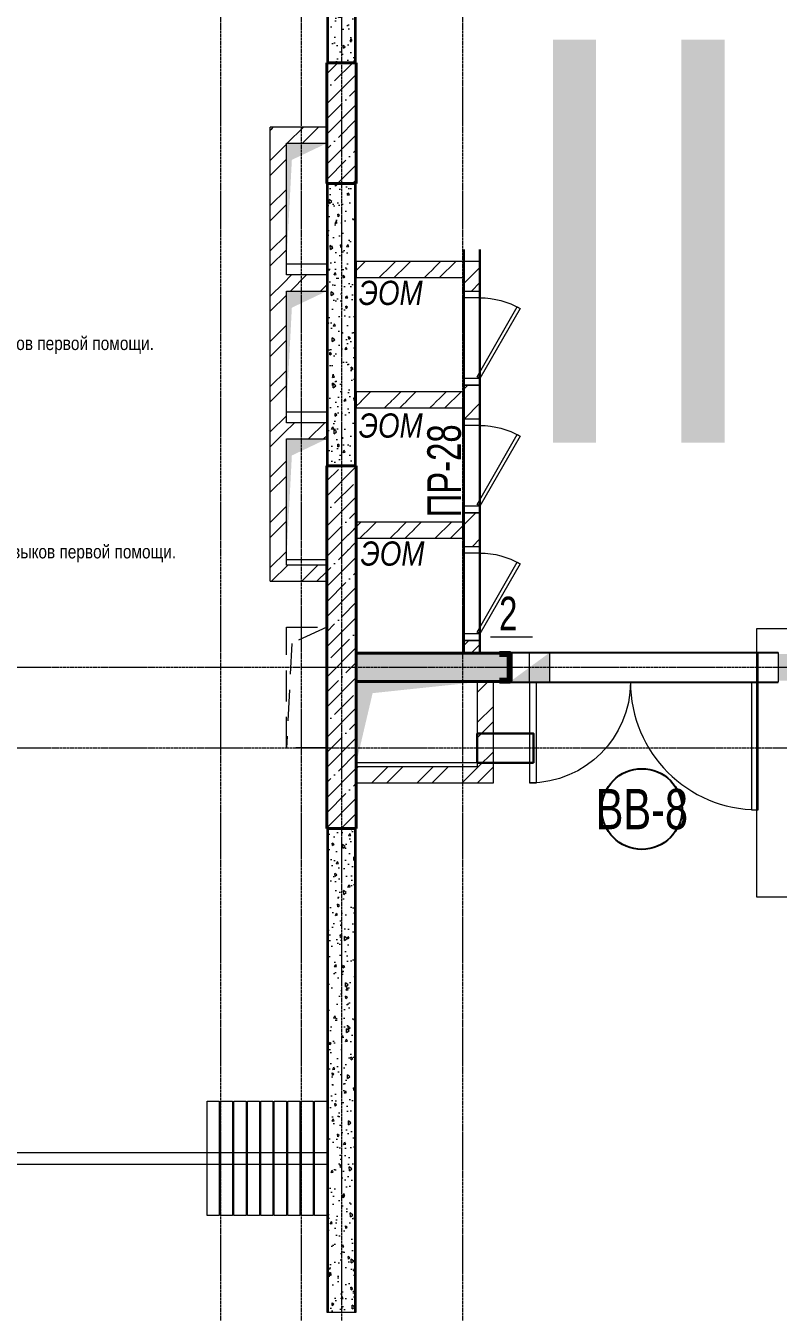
# Model space of a CAD drawing. Header units: millimetres. Extents: x -231292 to 573618, y -153144 to 564035.
# Drawn here: x 101479 to 107079, y 397702 to 407277 of the extents above; entities that cross this region are included whole.
import ezdxf
from ezdxf.enums import TextEntityAlignment as Align

# ---------------------------------------------------------------- set-up
doc = ezdxf.new("R2010")
doc.units = ezdxf.units.MM
for name, pattern in [('ADSK_Невидимые', [5, 3, -2]), ('CENTER2', [28.575, 19.05, -3.175, 3.175, -3.175]), ('HIDDEN', [9.525, 6.35, -3.175]), ('HIDDEN2', [4.7625, 3.175, -1.5875])]:
    doc.linetypes.add(name, pattern=pattern)
doc.layers.get('0').update_dxf_attribs({"color": 250})
doc.layers.get('Defpoints').update_dxf_attribs({"color": 250})
for name, color, linetype, lineweight in [('A-AREA', 250, 'Continuous', 15), ('АР_Area', 250, 'Continuous', 5), ('АР_Витраж марка', 250, 'Continuous', 9), ('АР_Двери_витраж', 250, 'Continuous', 9), ('АР_Колонны', 250, 'Continuous', 35), ('АР_Отв. марка', 250, 'Continuous', 9), ('АР_площадь пом', 250, 'Continuous', 5), ('АР_Стены ЖБ', 250, 'Continuous', 35), ('АР_Стены кирпич', 250, 'Continuous', 20), ('АР_Стены ПЕНОблок', 250, 'Continuous', 20), ('АР_Тонкая', 250, 'Continuous', 5), ('АР_Штриховка', 250, 'Continuous', 0), ('Двери кабины', 250, 'Continuous', 0), ('КМ_Фахверки', 250, 'Continuous', 80), ('ОВ_Классы', 250, 'Continuous', 0), ('ОВ_Шахты', 250, 'Continuous', 5), ('РД_Воронки с кровли', 250, 'Continuous', 18), ('РД_Оси_100', 250, 'Continuous', 0), ('РД_проем_инж перемыч_фахверк', 250, 'Continuous', 18), ('СС_Отверстия', 250, 'Continuous', 9), ('ТХ_Оборудование', 250, 'Continuous', 9), ('ЭОМ_отверстия', 250, 'Continuous', 5)]:
    doc.layers.add(name, color=color, linetype=linetype, lineweight=lineweight)
for name, color, linetype, lineweight, plot in [('АР_Делит', 250, 'Continuous', 0, False), ('РД_Проем', 250, 'Continuous', 0, False), ('РД_проем_инж перемыч_подсчет', 250, 'Continuous', 30, False)]:
    doc.layers.add(name, color=color, linetype=linetype, lineweight=lineweight, plot=plot)
doc.layers.add('МАГНИТЫ', color=7, linetype='Continuous', lineweight=30, true_color=0xd100d1)
doc.layers.add('РД_Витраж_вн', color=250, linetype='Continuous')
doc.layers.add('РД_Перемычка инж проемов', color=250, linetype='Continuous')
doc.styles.add('Arial0', font='arial.ttf')
doc.styles.add('Arial_09', font='ARIALN.TTF', dxfattribs={"width": 0.9})
doc.styles.add('ISOCPEUR_I_4', font='isocpeui.ttf', dxfattribs={"width": 0.9, "height": 350})
doc.styles.add('style1', font='ARIALN.TTF')
doc.styles.add('ккк', font='isocpeur.ttf', dxfattribs={"width": 0.85, "oblique": 15})
pattern_1 = [(45, (50428.77, 366201.75), (-112.2532, 112.2532), []), (45, (50541.02, 366201.75), (-112.2532, 112.2532), [198.4375, -39.6875, 0, -39.6875])]
pattern_2 = [(45, (50428.77, 366201.75), (-168.3798, 168.3798), []), (45, (50541.02, 366201.75), (-168.3798, 168.3798), [])]
pattern_3 = [(45, (50428.77, 366201.75), (-168.3798, 168.3798), []), (45, (50541.02, 366201.75), (-168.3798, 168.3798), [])]

# ---------------------------------------------------------------- blocks, each defined once
blk = doc.blocks.new('otv пунктир')
at = {"linetype": 'HIDDEN', "ltscale": 0.07}
blk.add_lwpolyline([(0, 0), (0, 1), (1, 1), (1, 0)], close=True, dxfattribs=at)
blk.add_lwpolyline([(0, 1), (0.135, 0.137), (1, 0)], dxfattribs=at)
blk = doc.blocks.new('otv')
at = {"linetype": 'Continuous'}
blk.add_lwpolyline([(0, -1), (0, 0), (1, 0), (1, -1)], close=True, dxfattribs=at)
blk.add_solid([(0, -1), (0, 0), (0.135, -0.137), (1, 0)], dxfattribs=at)
blk = doc.blocks.new('Ф_пеноблок 200')
at = {"layer": 'КМ_Фахверки'}
blk.add_lwpolyline([(0, -75), (0, 0), (200, 0), (200, -75)], dxfattribs=at)
blk = doc.blocks.new('СОШ_2200_АР_ОСИ_М100_28.05.24')
at = {"layer": 'РД_Оси_100', "linetype": 'CENTER2'}
for points in [[(52500, 139938.679), (52500, -5755), (52358.276, -6155)], [(53100, 139938.679), (53100, -5755), (52949.266, -6155)], [(54300, 139938.679), (54300, -6155)], [(53400, 70753.904), (53400, -5755), (53550, -6155)], [(43327.994, 36300), (71363.995, 36300)], [(43327.994, 35700), (71363.995, 35700)]]:
    blk.add_lwpolyline(points, dxfattribs=at)
blk = doc.blocks.new('A$Cd58bfb5e')
at = {"layer": 'РД_Воронки с кровли', "lineweight": 0, "ltscale": 2}
for p, q in [((-500, -0.3), (0, 149.7)), ((0, -150.3), (0, 149.8)), ((0, 149.7), (500, 0.3)), ((500, 0.3), (-500, -0.3)), ((500, 0.3), (0, -150.3)), ((0, -150.3), (-500, -0.3))]:
    blk.add_line(p, q, dxfattribs=at)
at = {"layer": 'РД_Воронки с кровли'}
for points in [[(1000, 500.3), (1000, -499.7), (-1000, -500.3), (-1000, 499.7)], [(625, -125.3), (625, 124.7), (375, 124.7), (375, -125.3)]]:
    blk.add_lwpolyline(points, close=True, dxfattribs=at)
at = {"layer": 'РД_Воронки с кровли', "linetype": 'Continuous', "lineweight": 0}
blk.add_lwpolyline([(-625, -125.3), (-375, -125.3), (-375, 124.7), (-625, 124.7)], close=True, dxfattribs=at)
at = {"layer": 'РД_Воронки с кровли', "lineweight": 0}
for centre in [(-500, 0.3), (500, 0.3)]:
    blk.add_circle(centre, 50, dxfattribs=at)
blk = doc.blocks.new('воронки с кровли')
at = {"layer": 'РД_Воронки с кровли', "lineweight": 70, "rotation": 269.9999999999999}
blk.add_blockref('A$Cd58bfb5e', (-174460.5, 227862.7), dxfattribs=at)
blk = doc.blocks.new('MOK-МаркаПом_овал_ареал')
for p, q in [((-2.75, 3), (2.75, 3)), ((-2.75, -3), (2.75, -3))]:
    blk.add_line(p, q)
for centre, radius, start, end in [((-2.75, 0), 3, 90, 270), ((2.75, 0), 3, 270, 90), ((-3.75, 0), 3.5, 0, 0.00095)]:
    blk.add_arc(centre, radius, start, end)
at = {"color": 0, "style": 'style1'}
blk.add_attdef('АР-ПОМЕЩЕНИЕ:НОМЕР', text='', height=3.5, dxfattribs=at).set_placement((0, 0), align=Align.MIDDLE)
at = {"layer": 'Defpoints', "color": 2, "style": 'style1'}
blk.add_attdef('АР-ПОМЕЩЕНИЕ:НАИМЕНОВАНИЕ', text='', height=1, dxfattribs=at).set_placement((-0.094, -4.814), align=Align.MIDDLE)
blk = doc.blocks.new('MOK-МаркаПомещения1')
at = {"layer": 'A-AREA', "color": 0}
blk.add_line((-3.651, -1.944), (3.649, -1.944), dxfattribs=at)
at = {"layer": 'A-AREA', "color": 0, "style": 'style1'}
blk.add_attdef('АР-ПОМЕЩЕНИЕ:ПЛОЩАДЬ', text='', height=3, dxfattribs=at).set_placement((0, 0), align=Align.MIDDLE)
at = {"layer": 'Defpoints', "style": 'style1', "flags": 8}
blk.add_attdef('АР-ПОМЕЩЕНИЕ:НАИМЕНОВАНИЕ', text='', height=1, dxfattribs=at).set_placement((0, 2.956), align=Align.MIDDLE)
blk = doc.blocks.new('MOK-МаркаПроема инж.')
blk.add_line((-1.328, -1.754), (1.802, -1.754))
at = {"color": 0, "style": 'Arial0', "width": 0.7}
blk.add_attdef('АР-ПРОЕМ:Коробка', text='', height=2.5, dxfattribs=at).set_placement((0, 0), align=Align.MIDDLE)
blk = doc.blocks.new('МаркаВитража1')
at = {"layer": 'Defpoints'}
blk.add_circle((0, 0), 3, dxfattribs=at)
at = {"color": 0, "linetype": 'ByBlock', "lineweight": -2, "style": 'Arial_09', "width": 0.9}
blk.add_attdef('АР-ОКНО:НАИМЕНОВАНИЕ', text='', height=3, dxfattribs=at).set_placement((0, 0), align=Align.MIDDLE)
blk = doc.blocks.new('MOK-МаркаПеремычки')
at = {"color": 0, "style": 'ккк', "oblique": 15, "width": 0.85}
blk.add_attdef('АР-ПРОЕМ:ПЕРЕМЫЧКА', text='', height=2.5, dxfattribs=at).set_placement((0, 0), align=Align.MIDDLE)

msp = doc.modelspace()

# ---------------------------------------------------------------- hatches: boundary and pattern name
at = {"layer": 'АР_Штриховка', "linetype": 'Continuous', "lineweight": 0}
h = msp.add_hatch(dxfattribs=at)
h.set_pattern_fill('AR-CONC', color=256, angle=45, style=0)
h.set_pattern_definition([(95, (50428.77, 366201.75), (140.09465, 117.55338), [19.05, -209.55]), (40, (50428.77, 366201.75), (-160.01845, 110.17673), [15.24, -167.6406]), (145.45144, (50440.44, 366211.55), (-19.9238, 227.7301), [16.19, -178.09024]), (91.1842, (50392.85, 366237.67), (221.41024, 161.9534), [28.575, -314.325]), (141.63556, (50411.3, 366251.17), (-7.0866, 342.8268), [24.285, -267.1356]), (36.18415, (50392.85, 366237.67), (-7.0866, 342.8268), [22.86, -251.4597]), (66, (50419.79, 366246.65), (179.51998, 34.89515), [19.05, -209.55]), (11, (50419.79, 366246.65), (-86.53993, 173.9412), [15.24, -167.64]), (116.45145, (50434.75, 366249.56), (92.98005, 208.83634), [16.19, -178.08994]), (82.5, (50428.77, 366201.75), (-57.60547, 61.973414), [0, -165.608, 0, -170.18, 0, -168.275]), (52.5, (50428.77, 366201.75), (-23.58973, 118.087), [0, -97.028, 0, -161.798, 0, -64.135]), (12.5, (50388.716, 366161.7), (99.92786, 91.826196), [0, -63.5, 0, -198.12, 0, -262.89]), (2.5, (50370.76, 366143.74), (86.7639, 122.7224), [0, -82.55, 0, -131.572, 0, -186.69])])
h.paths.add_polyline_path([(103728.768, 407001.753), (103928.768, 407001.753), (103928.768, 407601.753), (103728.768, 407601.753)], flags=0)
h.paths.add_polyline_path([(103728.768, 408851.753), (103928.768, 408851.753), (103928.768, 410601.753), (103728.768, 410601.753)], flags=0)
at = {"layer": 'АР_Штриховка', "linetype": 'Continuous', "lineweight": 5}
h = msp.add_hatch(dxfattribs=at)
h.set_pattern_fill('ANSI35', color=256, scale=25, style=0)
h.set_pattern_definition(pattern_1)
h.paths.add_polyline_path([(103718.768, 406101.753), (103938.768, 406101.753), (103938.768, 407001.753), (103718.768, 407001.753)], flags=0)
at = {"layer": 'АР_Штриховка', "linetype": 'Continuous', "lineweight": 0}
h = msp.add_hatch(dxfattribs=at)
h.set_pattern_fill('ANSI32', color=256, scale=25, style=0)
h.set_pattern_definition([(45, (50428.77, 366201.75), (-168.3798, 168.3798), []), (45, (50541.02, 366201.75), (-168.3798, 168.3798), [])])
h.paths.add_polyline_path([(103298.768, 403141.753), (103418.768, 403261.753), (103418.768, 404202.528), (103388.768, 404282.528), (103298.768, 404322.528)], flags=0)
h.paths.add_polyline_path([(103298.768, 404322.528), (103388.768, 404282.528), (103418.768, 404322.528), (103418.768, 405301.752), (103388.768, 405381.752), (103298.768, 405421.752)], flags=0)
h.paths.add_polyline_path([(103298.768, 405421.752), (103388.768, 405381.752), (103418.768, 405421.752), (103418.768, 406401.752), (103298.768, 406521.752)], flags=0)
h = msp.add_hatch(dxfattribs=at)
h.set_pattern_fill('ANSI32', color=256, scale=25, style=0)
h.set_pattern_definition([(45, (50428.77, 366201.75), (-168.3798, 168.3798), []), (45, (50541.02, 366201.75), (-168.3798, 168.3798), [])])
h.paths.add_polyline_path([(103298.768, 406521.752), (103418.768, 406401.752), (103718.768, 406401.752), (103718.768, 406521.752)], flags=0)
h = msp.add_hatch(dxfattribs=at)
h.set_pattern_fill('ANSI32', color=256, scale=25, angle=-360, style=0)
h.set_pattern_definition(pattern_2)
h.paths.add_polyline_path([(104858.767, 403581.753), (104768.767, 403541.753), (104738.767, 403461.753), (104738.767, 403401.753), (104858.767, 403401.753)], flags=0)
h.paths.add_polyline_path([(104858.767, 402701.753), (104738.767, 402701.753), (104738.767, 402611.753), (104858.767, 402611.753)], flags=0)
h.paths.add_polyline_path([(104858.767, 405521.753), (104738.767, 405401.753), (104738.767, 405301.753), (104858.767, 405301.753)], flags=0)
h.paths.add_polyline_path([(104858.767, 404601.753), (104738.767, 404601.753), (104738.767, 404551.753), (104768.767, 404511.753), (104858.767, 404551.753)], flags=0)
h.paths.add_polyline_path([(104858.767, 404551.753), (104768.767, 404511.753), (104738.767, 404431.753), (104738.767, 404351.753), (104858.767, 404351.753)], flags=0)
h.paths.add_polyline_path([(104858.767, 403651.753), (104738.767, 403651.753), (104738.767, 403581.753), (104768.767, 403541.753), (104858.767, 403581.753)], flags=0)
h = msp.add_hatch(dxfattribs=at)
h.set_pattern_fill('ANSI32', color=256, scale=25, style=0)
h.set_pattern_definition(pattern_3)
h.paths.add_polyline_path([(103718.768, 405301.752), (103718.768, 405421.752), (103418.768, 405421.752), (103388.768, 405381.752), (103418.768, 405301.752)], flags=0)
h = msp.add_hatch(dxfattribs=at)
h.set_pattern_fill('ANSI32', color=256, scale=25, style=0)
h.set_pattern_definition(pattern_3)
h.paths.add_polyline_path([(103718.768, 404202.528), (103718.768, 404322.528), (103418.768, 404322.528), (103388.768, 404282.528), (103418.768, 404202.528)], flags=0)
h = msp.add_hatch(dxfattribs=at)
h.set_pattern_fill('ANSI32', color=256, scale=25, style=0)
h.set_pattern_definition(pattern_3)
h.paths.add_polyline_path([(103718.768, 403141.753), (103718.768, 403261.753), (103418.768, 403261.753), (103298.768, 403141.753)], flags=0)
h = msp.add_hatch(dxfattribs=at)
h.set_pattern_fill('AR-CONC', color=256, angle=45, style=0)
h.set_pattern_definition([(95, (50428.77, 366201.75), (140.09465, 117.55338), [19.05, -209.55]), (40, (50428.77, 366201.75), (-160.01845, 110.17673), [15.24, -167.6406]), (145.45144, (50440.44, 366211.55), (-19.9238, 227.7301), [16.19, -178.09024]), (91.1842, (50392.85, 366237.67), (221.41024, 161.9534), [28.575, -314.325]), (141.63556, (50411.3, 366251.17), (-7.0866, 342.8268), [24.285, -267.1356]), (36.18415, (50392.85, 366237.67), (-7.0866, 342.8268), [22.86, -251.4597]), (66, (50419.79, 366246.65), (179.51998, 34.89515), [19.05, -209.55]), (11, (50419.79, 366246.65), (-86.53993, 173.9412), [15.24, -167.64]), (116.45145, (50434.75, 366249.56), (92.98005, 208.83634), [16.19, -178.08994]), (82.5, (50428.77, 366201.75), (-57.60547, 61.973414), [0, -165.608, 0, -170.18, 0, -168.275]), (52.5, (50428.77, 366201.75), (-23.58973, 118.087), [0, -97.028, 0, -161.798, 0, -64.135]), (12.5, (50388.716, 366161.7), (99.92786, 91.826196), [0, -63.5, 0, -198.12, 0, -262.89]), (2.5, (50370.76, 366143.74), (86.7639, 122.7224), [0, -82.55, 0, -131.572, 0, -186.69])])
h.paths.add_polyline_path([(103938.768, 402601.753), (103938.768, 402401.753), (105078.768, 402401.753), (105078.768, 402601.753)], flags=0)
h.paths.add_polyline_path([(107078.768, 402601.753), (107078.768, 402401.753), (108218.768, 402401.753), (108218.768, 402601.753)], flags=0)
h = msp.add_hatch(dxfattribs=at)
h.set_pattern_fill('ANSI32', color=256, scale=25, angle=-360, style=0)
h.set_pattern_definition(pattern_2)
h.paths.add_polyline_path([(104958.768, 402391.753), (104838.768, 402391.753), (104838.768, 401761.753), (104958.768, 401641.753)], flags=0)
h = msp.add_hatch(dxfattribs=at)
h.set_pattern_fill('ANSI32', color=256, scale=25, style=0)
h.set_pattern_definition(pattern_3)
h.paths.add_polyline_path([(104958.768, 401641.753), (104838.768, 401761.753), (103938.768, 401761.753), (103938.768, 401641.753)], flags=0)
h = msp.add_hatch(dxfattribs=at)
h.set_pattern_fill('AR-CONC', color=256, angle=45, style=0)
h.set_pattern_definition([(95, (50428.77, 366201.75), (140.09465, 117.55338), [19.05, -209.55]), (40, (50428.77, 366201.75), (-160.01845, 110.17673), [15.24, -167.6406]), (145.45144, (50440.44, 366211.55), (-19.9238, 227.7301), [16.19, -178.09024]), (91.1842, (50392.85, 366237.67), (221.41024, 161.9534), [28.575, -314.325]), (141.63556, (50411.3, 366251.17), (-7.0866, 342.8268), [24.285, -267.1356]), (36.18415, (50392.85, 366237.67), (-7.0866, 342.8268), [22.86, -251.4597]), (66, (50419.79, 366246.65), (179.51998, 34.89515), [19.05, -209.55]), (11, (50419.79, 366246.65), (-86.5399, 173.9412), [15.24, -167.64]), (116.45145, (50434.75, 366249.56), (92.98005, 208.83634), [16.19, -178.08994]), (82.5, (50428.77, 366201.75), (-57.60547, 61.973414), [0, -165.608, 0, -170.18, 0, -168.275]), (52.5, (50428.77, 366201.75), (-23.58973, 118.087), [0, -97.028, 0, -161.798, 0, -64.135]), (12.5, (50388.716, 366161.7), (99.92786, 91.826196), [0, -63.5, 0, -198.12, 0, -262.89]), (2.5, (50370.76, 366143.74), (86.7639, 122.7224), [0, -82.55, 0, -131.572, 0, -186.69])])
h.paths.add_polyline_path([(103728.768, 397701.753), (103928.768, 397701.753), (103928.768, 401302.753), (103728.768, 401302.753)], flags=0)
at = {"layer": 'СС_Отверстия', "linetype": 'Continuous', "lineweight": 5}
for points in [[(105378.768, 402391.753), (105378.768, 402611.753), (105228.768, 402501.753)], [(105078.768, 402391.753), (105378.768, 402391.753), (105228.768, 402501.753)]]:
    msp.add_hatch(color=256, dxfattribs=at).paths.add_polyline_path(points, flags=0)

# ---------------------------------------------------------------- linework, layer by layer
at = {"layer": 'АР_Двери_витраж', "linetype": 'Continuous', "lineweight": 9}
for points in [[(105228.768, 402611.753), (105078.768, 402611.753), (105078.768, 402391.753), (105228.768, 402391.753)], [(106928.768, 402611.753), (107078.768, 402611.753), (107078.768, 402391.753), (106928.768, 402391.753)], [(105228.768, 401641.753), (105278.768, 401641.753), (105278.768, 402391.753), (105228.768, 402391.753)], [(106928.768, 402391.753), (106878.768, 402391.753), (106878.768, 401441.753), (106928.768, 401441.753)]]:
    msp.add_lwpolyline(points, close=True, dxfattribs=at)
at = {"layer": 'АР_Двери_витраж', "linetype": 'Continuous', "lineweight": 9, "extrusion": (0, 0, -1)}
msp.add_arc((-105228.768, 402391.753), 750, 180, 270, dxfattribs=at)
at = {"layer": 'АР_Двери_витраж', "linetype": 'Continuous', "lineweight": 9}
msp.add_arc((106928.768, 402391.753), 950, 180, 270, dxfattribs=at)
at = {"layer": 'АР_Колонны', "linetype": 'HIDDEN2', "lineweight": 25}
for p, q in [((103718.768, 407001.753), (103938.768, 407001.753)), ((103718.768, 406101.753), (103718.768, 407001.753)), ((103938.768, 407001.753), (103938.768, 406101.753)), ((103938.768, 406101.753), (103718.768, 406101.753)), ((103718.768, 404001.753), (103938.768, 404001.753)), ((103718.768, 401301.753), (103718.768, 404001.753)), ((103938.768, 401301.753), (103718.768, 401301.753))]:
    msp.add_line(p, q, dxfattribs=at)
at = {"layer": 'АР_Колонны', "linetype": 'Continuous', "lineweight": 35}
for p, q in [((103938.768, 407001.753), (103718.768, 407001.753)), ((103718.768, 407001.753), (103718.768, 406101.753)), ((103938.768, 406101.753), (103938.768, 407001.753)), ((103718.768, 406101.753), (103938.768, 406101.753)), ((103938.768, 404001.753), (103718.768, 404001.753)), ((103718.768, 404001.753), (103718.768, 401301.753)), ((103718.768, 401301.753), (103938.768, 401301.753))]:
    msp.add_line(p, q, dxfattribs=at)
at = {"layer": 'АР_Стены ЖБ', "linetype": 'Continuous', "lineweight": 40}
for p, q in [((103938.768, 407001.753), (103718.768, 407001.753)), ((103718.768, 407001.753), (103718.768, 406101.753)), ((103938.768, 406101.753), (103938.768, 407001.753)), ((103718.768, 406101.753), (103938.768, 406101.753)), ((103938.768, 404001.753), (103718.768, 404001.753)), ((103718.768, 404001.753), (103718.768, 401301.753)), ((103718.768, 401301.753), (103938.768, 401301.753))]:
    msp.add_line(p, q, dxfattribs=at)
at = {"layer": 'АР_Стены кирпич', "linetype": 'Continuous', "lineweight": 20}
for p, q in [((103298.768, 403141.753), (103298.768, 406521.752)), ((103718.768, 406521.752), (103298.768, 406521.752)), ((103718.768, 406401.752), (103718.768, 406521.752)), ((103418.768, 405421.752), (103418.768, 406401.752)), ((103418.768, 406401.752), (103718.768, 406401.752)), ((104858.767, 405521.753), (103938.768, 405521.753)), ((104858.767, 405301.753), (104858.767, 405521.753)), ((103718.768, 405421.752), (103418.768, 405421.752)), ((103718.768, 405301.752), (103718.768, 405421.752)), ((104738.767, 405401.753), (104738.767, 405301.753)), ((103418.768, 404322.528), (103418.768, 405301.752)), ((103418.768, 405301.752), (103718.768, 405301.752)), ((104738.767, 405301.753), (104858.767, 405301.753)), ((104738.767, 404551.753), (103938.768, 404551.753)), ((104858.767, 404601.753), (104738.767, 404601.753)), ((104738.767, 404601.753), (104738.767, 404551.753)), ((104858.767, 404351.753), (104858.767, 404601.753)), ((104738.767, 404431.753), (104738.767, 404351.753)), ((103718.768, 404322.528), (103418.768, 404322.528)), ((103718.768, 404202.528), (103718.768, 404322.528)), ((104738.767, 404351.753), (104858.767, 404351.753)), ((103418.768, 403261.753), (103418.768, 404202.528)), ((103418.768, 404202.528), (103718.768, 404202.528)), ((104858.767, 403651.753), (104738.767, 403651.753)), ((104738.767, 403651.753), (104738.767, 403581.753)), ((104858.767, 403401.753), (104858.767, 403651.753)), ((104738.767, 403581.753), (103938.767, 403581.753)), ((104738.767, 403461.753), (104738.767, 403401.753)), ((104738.767, 403401.753), (104858.767, 403401.753)), ((103718.768, 403261.753), (103418.768, 403261.753)), ((103718.768, 403141.753), (103718.768, 403261.753)), ((103298.768, 403141.753), (103718.768, 403141.753)), ((104858.767, 402701.753), (104738.767, 402701.753)), ((104738.767, 402701.753), (104738.767, 402611.753)), ((104858.767, 402611.753), (104858.767, 402701.753)), ((104738.767, 402611.753), (104858.767, 402611.753)), ((104958.768, 402391.753), (104838.768, 402391.753)), ((104838.768, 402391.753), (104838.768, 401761.753)), ((104958.768, 401641.753), (104958.768, 402391.753)), ((104838.768, 401761.753), (103938.768, 401761.753)), ((103938.768, 401761.753), (103938.768, 401641.753)), ((103938.768, 401641.753), (104958.768, 401641.753))]:
    msp.add_line(p, q, dxfattribs=at)
at = {"layer": 'АР_Стены кирпич', "linetype": 'Continuous', "lineweight": 0}
for p, q in [((104738.767, 405301.753), (104738.767, 404601.753)), ((104858.767, 404601.753), (104858.767, 405301.753)), ((104738.767, 404351.753), (104738.767, 403651.753)), ((104858.767, 403651.753), (104858.767, 404351.753))]:
    msp.add_line(p, q, dxfattribs=at)
at = {"layer": 'АР_Стены ПЕНОблок', "linetype": 'Continuous', "lineweight": 20}
for p, q in [((103728.768, 407601.753), (103728.768, 407001.753)), ((103928.768, 407001.753), (103928.768, 407601.753)), ((103728.768, 407001.753), (103928.768, 407001.753)), ((103928.768, 406101.753), (103728.768, 406101.753)), ((103728.768, 404001.753), (103728.768, 406101.753)), ((103728.768, 404001.753), (103928.768, 404001.753)), ((103938.768, 402601.753), (103938.768, 402401.753)), ((105078.768, 402601.753), (103938.768, 402601.753)), ((105078.768, 402401.753), (105078.768, 402601.753)), ((103938.768, 402401.753), (105078.768, 402401.753)), ((103928.768, 401302.753), (103728.768, 401302.753)), ((103728.768, 401302.753), (103728.768, 397701.753)), ((103928.768, 397701.753), (103928.768, 401302.753)), ((103728.768, 397701.753), (103928.768, 397701.753))]:
    msp.add_line(p, q, dxfattribs=at)
at = {"layer": 'АР_Тонкая', "linetype": 'Continuous', "lineweight": 0}
for p, q in [((103718.768, 407601.753), (103718.768, 407001.753)), ((103728.768, 407001.753), (103728.768, 407601.753)), ((103928.768, 407601.753), (103928.768, 407001.753)), ((103938.768, 407001.753), (103938.768, 407601.753)), ((103718.768, 407001.753), (103728.768, 407001.753)), ((103928.768, 407001.753), (103938.768, 407001.753)), ((103728.768, 406101.753), (103718.768, 406101.753)), ((103718.768, 404001.753), (103718.768, 406101.753)), ((103728.768, 404001.753), (103728.768, 406101.753)), ((103938.768, 406101.753), (103928.768, 406101.753)), ((103718.768, 404001.753), (103728.768, 404001.753)), ((103928.768, 404001.753), (103938.768, 404001.753)), ((103938.768, 402611.753), (103938.768, 402601.753)), ((105078.768, 402611.753), (103938.768, 402611.753)), ((103938.768, 402601.753), (105078.768, 402601.753)), ((105078.768, 402601.753), (105078.768, 402611.753)), ((103938.768, 402401.753), (103938.768, 402391.753)), ((105078.768, 402401.753), (103938.768, 402401.753)), ((103938.768, 402391.753), (105078.768, 402391.753)), ((105078.768, 402391.753), (105078.768, 402401.753)), ((103728.768, 401302.753), (103718.768, 401302.753)), ((103718.768, 401302.753), (103718.768, 397701.753)), ((103728.768, 397701.753), (103728.768, 401302.753)), ((103938.768, 401302.753), (103928.768, 401302.753)), ((103928.768, 401302.753), (103928.768, 397701.753)), ((103938.768, 397701.753), (103938.768, 401302.753)), ((103718.768, 397701.753), (103728.768, 397701.753)), ((103928.768, 397701.753), (103938.768, 397701.753))]:
    msp.add_line(p, q, dxfattribs=at)
at = {"layer": 'Двери кабины', "linetype": 'Continuous', "lineweight": 0}
for points in [[(104738.767, 405251.753), (104738.767, 405301.753), (104858.767, 405301.753), (104858.767, 405251.753)], [(104858.767, 404651.753), (104837.117, 404664.253), (105137.117, 405183.868), (105158.767, 405171.368)], [(104738.767, 404651.753), (104738.767, 404601.753), (104858.767, 404601.753), (104858.767, 404651.753)], [(104738.767, 404301.753), (104738.767, 404351.753), (104858.767, 404351.753), (104858.767, 404301.753)], [(104858.767, 403701.753), (104837.117, 403714.253), (105137.117, 404233.868), (105158.767, 404221.368)], [(104738.767, 403701.753), (104738.767, 403651.753), (104858.767, 403651.753), (104858.767, 403701.753)], [(104738.767, 403351.753), (104738.767, 403401.753), (104858.767, 403401.753), (104858.767, 403351.753)], [(104858.767, 402751.753), (104837.117, 402764.253), (105137.117, 403283.868), (105158.767, 403271.368)], [(104738.767, 402751.753), (104738.767, 402701.753), (104858.767, 402701.753), (104858.767, 402751.753)]]:
    msp.add_lwpolyline(points, close=True, dxfattribs=at)
at = {"layer": 'Двери кабины', "linetype": 'Continuous', "lineweight": 0, "extrusion": (0, 0, -1)}
for centre in [(-104858.767, 404651.753), (-104858.767, 403701.753), (-104858.767, 402751.753)]:
    msp.add_arc(centre, 600, 90, 120, dxfattribs=at)
at = {"layer": 'МАГНИТЫ'}
msp.add_lwpolyline([(105258.442, 401791.753), (105258.442, 402008.425), (104838.768, 402008.425), (104838.768, 401791.753)], close=True, dxfattribs=at)
at = {"layer": 'РД_Витраж_вн', "linetype": 'Continuous', "lineweight": -3}
for p, q in [((105078.768, 402611.753), (107078.768, 402611.753)), ((105078.768, 402391.753), (107078.768, 402391.753))]:
    msp.add_line(p, q, dxfattribs=at)
at = {"layer": 'РД_Проем', "linetype": 'Continuous', "lineweight": 0}
for p, q in [((104738.767, 404601.753), (104738.767, 405301.753)), ((104858.767, 404601.753), (104858.767, 405301.753)), ((104738.767, 403651.753), (104738.767, 404351.753)), ((104858.767, 403651.753), (104858.767, 404351.753)), ((104738.767, 402701.753), (104738.767, 403401.753)), ((104858.767, 402701.753), (104858.767, 403401.753)), ((105078.768, 402611.753), (107078.768, 402611.753)), ((105078.768, 402391.753), (107078.768, 402391.753))]:
    msp.add_line(p, q, dxfattribs=at)
at = {"layer": 'РД_проем_инж перемыч_подсчет', "linetype": 'Continuous', "lineweight": 30}
for p, q in [((104738.767, 402611.753), (104738.767, 405611.753)), ((104858.767, 402611.753), (104858.767, 405611.753))]:
    msp.add_line(p, q, dxfattribs=at)
at = {"layer": 'РД_проем_инж перемыч_фахверк', "linetype": 'Continuous', "lineweight": 18}
for p, q in [((105078.768, 402611.753), (107078.768, 402611.753)), ((105078.768, 402391.753), (107078.768, 402391.753))]:
    msp.add_line(p, q, dxfattribs=at)
at = {"layer": 'СС_Отверстия', "linetype": 'Continuous', "lineweight": 9}
for p, q in [((105378.768, 402611.753), (105078.768, 402611.753)), ((105078.768, 402391.753), (105078.768, 402611.753)), ((105378.768, 402391.753), (105378.768, 402611.753)), ((105378.768, 402391.753), (105078.768, 402391.753))]:
    msp.add_line(p, q, dxfattribs=at)
at = {"layer": 'ТХ_Оборудование'}
for points in [[(102828.768, 398421.753), (102828.768, 399271.753), (102918.768, 399271.753), (102918.768, 398421.753)], [(102928.768, 398421.753), (102928.768, 399271.753), (103018.768, 399271.753), (103018.768, 398421.753)], [(103028.768, 398421.753), (103028.768, 399271.753), (103118.768, 399271.753), (103118.768, 398421.753)], [(103128.768, 398421.753), (103128.768, 399271.753), (103218.768, 399271.753), (103218.768, 398421.753)], [(103228.768, 398421.753), (103228.768, 399271.753), (103318.768, 399271.753), (103318.768, 398421.753)], [(103328.768, 398421.753), (103328.768, 399271.753), (103418.768, 399271.753), (103418.768, 398421.753)], [(103428.768, 398421.753), (103428.768, 399271.753), (103518.768, 399271.753), (103518.768, 398421.753)], [(103528.768, 398421.753), (103528.768, 399271.753), (103618.768, 399271.753), (103618.768, 398421.753)], [(103628.768, 398421.753), (103628.768, 399271.753), (103718.768, 399271.753), (103718.768, 398421.753)]]:
    msp.add_lwpolyline(points, close=True, dxfattribs=at)
at = {"layer": 'ТХ_Оборудование', "linetype": 'ADSK_Невидимые'}
msp.add_lwpolyline([(96128.768, 398891.753), (103718.768, 398891.753), (103718.768, 398801.753), (96128.768, 398801.753)], close=True, dxfattribs=at)

# ---------------------------------------------------------------- block references
at = {"layer": 'АР_Area', "linetype": 'Continuous', "lineweight": 5, "xscale": 100, "yscale": 100, "zscale": 100}
msp.add_blockref('MOK-МаркаПом_овал_ареал', (99626.971, 405383.437), dxfattribs=at).add_auto_attribs({'АР-ПОМЕЩЕНИЕ:НОМЕР': '4.022', 'АР-ПОМЕЩЕНИЕ:НАИМЕНОВАНИЕ': 'Специализированный учебный кабинет естествознания (тип В). Зона отработки навыков первой помощи. '})
at = {"layer": 'АР_Витраж марка', "linetype": 'Continuous', "lineweight": 9, "xscale": 100, "yscale": 100, "zscale": 100}
msp.add_blockref('МаркаВитража1', (106063.852, 401446.811), dxfattribs=at).add_auto_attribs({'АР-ОКНО:НАИМЕНОВАНИЕ': 'ВВ-8'})
at = {"layer": 'АР_Отв. марка', "linetype": 'Continuous', "lineweight": 9, "xscale": 100, "yscale": 100, "zscale": 100}
msp.add_blockref('MOK-МаркаПроема инж.', (105069.368, 402904.493, 580), dxfattribs=at).add_auto_attribs({'АР-ПРОЕМ:Коробка': '2'})
at = {"layer": 'АР_площадь пом', "linetype": 'Continuous', "lineweight": 5}
ref = msp.add_blockref('MOK-МаркаПомещения1', (99782.387, 403055.893), dxfattribs=dict(at, xscale=100, yscale=100, zscale=100))
ref.add_attrib('АР-ПОМЕЩЕНИЕ:НАИМЕНОВАНИЕ', 'Специализированный учебный кабинет естествознания (тип В). Зона отработки навыков первой помощи. ', dxfattribs={"layer": 'Defpoints', "height": 100, "style": 'style1'}).set_placement((99782.387, 403351.456), align=Align.MIDDLE)
ref.add_attrib('АР-ПОМЕЩЕНИЕ:ПЛОЩАДЬ', '79.06', dxfattribs={"layer": 'A-AREA', "color": 0, "height": 300, "style": 'style1'}).set_placement((99782.387, 403055.893), align=Align.MIDDLE)
at = {"layer": 'КМ_Фахверки', "rotation": 270}
msp.add_blockref('Ф_пеноблок 200', (105078.768, 402601.752), dxfattribs=at)
at = {"layer": 'ОВ_Классы', "xscale": 900, "yscale": 300, "rotation": 270}
msp.add_blockref('otv пунктир', (103418.768, 402801.753), dxfattribs=at)
at = {"layer": 'ОВ_Шахты'}
for p, xscale, yscale, zscale in [((103418.768, 406401.752), 300, 900, 300), ((103418.768, 405301.752), 300, 900, 300), ((103418.768, 404201.752), 300, 900, 300), ((103938.768, 402391.753), 900, 600, 1400)]:
    msp.add_blockref('otv', p, dxfattribs=dict(at, xscale=xscale, yscale=yscale, zscale=zscale))
at = {"layer": 'РД_Оси_100'}
msp.add_blockref('СОШ_2200_АР_ОСИ_М100_28.05.24', (50428.768, 366201.753), dxfattribs=at)

# ---------------------------------------------------------------- texts
at = {"layer": 'АР_Делит', "insert": (106040.309, 405673.819), "char_height": 3000, "width": 19035, "attachment_point": 5, "style": 'style1'}
msp.add_mtext('II', dxfattribs=at)

# ---------------------------------------------------------------- next in the draw order: texts
at = {"layer": 'ЭОМ_отверстия', "char_height": 180, "attachment_point": 1, "style": 'ISOCPEUR_I_4', "bg_fill": 2}
for insert in [(103957.374, 405378.52), (103957.632, 404391.275), (103970.686, 403438.445)]:
    msp.add_mtext('{\\fArial Narrow|b0|i1|c204|p34;\\W1;\\C256;ЭОМ}', dxfattribs=dict(at, insert=insert))

# ---------------------------------------------------------------- next in the draw order: hatches: boundary and pattern name
at = {"layer": 'АР_Штриховка', "linetype": 'Continuous', "lineweight": 0}
h = msp.add_hatch(dxfattribs=at)
h.set_pattern_fill('AR-CONC', color=256, angle=45, style=0)
h.set_pattern_definition([(95, (50428.77, 366201.75), (140.09465, 117.55338), [19.05, -209.55]), (40, (50428.77, 366201.75), (-160.01845, 110.17673), [15.24, -167.6406]), (145.45144, (50440.44, 366211.55), (-19.9238, 227.7301), [16.19, -178.09024]), (91.1842, (50392.85, 366237.67), (221.41024, 161.9534), [28.575, -314.325]), (141.63556, (50411.3, 366251.17), (-7.0866, 342.8268), [24.285, -267.1356]), (36.18415, (50392.85, 366237.67), (-7.0866, 342.8268), [22.86, -251.4597]), (66, (50419.79, 366246.65), (179.51998, 34.89515), [19.05, -209.55]), (11, (50419.79, 366246.65), (-86.53993, 173.9412), [15.24, -167.64]), (116.45145, (50434.75, 366249.56), (92.98005, 208.83634), [16.19, -178.08994]), (82.5, (50428.77, 366201.75), (-57.60547, 61.973414), [0, -165.608, 0, -170.18, 0, -168.275]), (52.5, (50428.77, 366201.75), (-23.58973, 118.087), [0, -97.028, 0, -161.798, 0, -64.135]), (12.5, (50388.716, 366161.7), (99.92786, 91.826196), [0, -63.5, 0, -198.12, 0, -262.89]), (2.5, (50370.76, 366143.74), (86.7639, 122.7224), [0, -82.55, 0, -131.572, 0, -186.69])])
h.paths.add_polyline_path([(103728.768, 404001.753), (103928.768, 404001.753), (103928.768, 404551.753), (103728.768, 404551.753)], flags=0)
h.paths.add_polyline_path([(103728.768, 404551.753), (103928.768, 404551.753), (103928.768, 405521.753), (103728.768, 405521.753)], flags=0)
h.paths.add_polyline_path([(103728.768, 405521.753), (103928.768, 405521.753), (103928.768, 406101.753), (103728.768, 406101.753)], flags=0)
h = msp.add_hatch(dxfattribs=at)
h.set_pattern_fill('ANSI32', color=256, scale=25, style=0)
h.set_pattern_definition(pattern_3)
h.paths.add_polyline_path([(104738.767, 405401.753), (104858.767, 405521.753), (103938.768, 405521.753), (103938.768, 405401.753)], flags=0)
h = msp.add_hatch(dxfattribs=at)
h.set_pattern_fill('ANSI32', color=256, scale=25, style=0)
h.set_pattern_definition(pattern_3)
h.paths.add_polyline_path([(104738.767, 404431.753), (104768.767, 404511.753), (104738.767, 404551.753), (103938.768, 404551.753), (103938.768, 404431.753)], flags=0)
at = {"layer": 'АР_Штриховка', "linetype": 'Continuous', "lineweight": 5}
h = msp.add_hatch(dxfattribs=at)
h.set_pattern_fill('ANSI35', color=256, scale=25, style=0)
h.set_pattern_definition(pattern_1)
h.paths.add_polyline_path([(103718.768, 401301.753), (103938.768, 401301.753), (103938.768, 404001.753), (103718.768, 404001.753)], flags=0)
at = {"layer": 'АР_Штриховка', "linetype": 'Continuous', "lineweight": 0}
h = msp.add_hatch(dxfattribs=at)
h.set_pattern_fill('ANSI32', color=256, scale=25, style=0)
h.set_pattern_definition(pattern_3)
h.paths.add_polyline_path([(104738.767, 403461.753), (104768.767, 403541.753), (104738.767, 403581.753), (103938.767, 403581.753), (103938.767, 403461.753)], flags=0)

# ---------------------------------------------------------------- next in the draw order: linework, layer by layer
at = {"layer": 'АР_Колонны', "linetype": 'HIDDEN2', "lineweight": 25}
msp.add_line((103938.768, 404001.753), (103938.768, 401301.753), dxfattribs=at)
at = {"layer": 'АР_Колонны', "linetype": 'Continuous', "lineweight": 35}
msp.add_line((103938.768, 401301.753), (103938.768, 404001.753), dxfattribs=at)
at = {"layer": 'АР_Стены ЖБ', "linetype": 'Continuous', "lineweight": 40}
msp.add_line((103938.768, 401301.753), (103938.768, 404001.753), dxfattribs=at)
at = {"layer": 'АР_Стены кирпич', "linetype": 'Continuous', "lineweight": 20}
for p, q in [((103938.768, 405521.753), (103938.768, 405401.753)), ((103938.768, 405401.753), (104738.767, 405401.753)), ((103938.768, 404551.753), (103938.768, 404431.753)), ((103938.768, 404431.753), (104738.767, 404431.753)), ((103938.767, 403581.753), (103938.767, 403461.753)), ((103938.767, 403461.753), (104738.767, 403461.753))]:
    msp.add_line(p, q, dxfattribs=at)
at = {"layer": 'АР_Стены ПЕНОблок', "linetype": 'Continuous', "lineweight": 20}
msp.add_line((103928.768, 404001.753), (103928.768, 406101.753), dxfattribs=at)
at = {"layer": 'АР_Тонкая', "linetype": 'Continuous', "lineweight": 0}
for p, q in [((103928.768, 404001.753), (103928.768, 406101.753)), ((103938.768, 404001.753), (103938.768, 406101.753))]:
    msp.add_line(p, q, dxfattribs=at)

# ---------------------------------------------------------------- next in the draw order: block references
at = {"layer": 'РД_Воронки с кровли', "lineweight": 0}
msp.add_blockref('воронки с кровли', (281879.593, 173928.913), dxfattribs=at)
at = {"layer": 'РД_Перемычка инж проемов', "linetype": 'Continuous', "lineweight": -3}
ref = msp.add_blockref('MOK-МаркаПеремычки', (104591.94, 403963.96, 200), dxfattribs=dict(at, xscale=100, yscale=100, zscale=100, rotation=89.99999999999999))
ref.add_attrib('АР-ПРОЕМ:ПЕРЕМЫЧКА', 'ПР-28', dxfattribs={"layer": '0', "color": 0, "height": 250, "rotation": 90, "style": 'Arial0', "width": 0.7}).set_placement((104591.94, 403963.96, 200), align=Align.MIDDLE)

doc.saveas('drawing.dxf')
